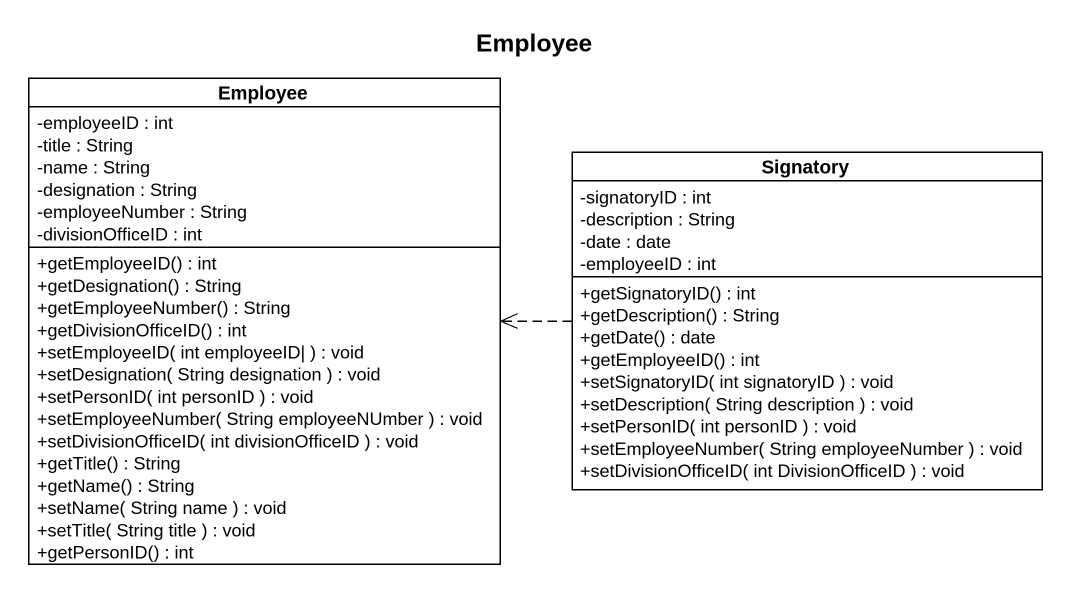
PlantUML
@startuml
title Employee
hide circle
hide empty members
skinparam classAttributeIconSize 0
class Employee {
  -employeeID : int
  -title : String
  -name : String
  -designation : String
  -employeeNumber : String
  -divisionOfficeID : int
  +getEmployeeID() : int
  +getDesignation() : String
  +getEmployeeNumber() : String
  +getDivisionOfficeID() : int
  +setEmployeeID( int employeeID| ) : void
  +setDesignation( String designation ) : void
  +setPersonID( int personID ) : void
  +setEmployeeNumber( String employeeNUmber ) : void
  +setDivisionOfficeID( int divisionOfficeID ) : void
  +getTitle() : String
  +getName() : String
  +setName( String name ) : void
  +setTitle( String title ) : void
  +getPersonID() : int
}
class Signatory {
  -signatoryID : int
  -description : String
  -date : date
  -employeeID : int
  +getSignatoryID() : int
  +getDescription() : String
  +getDate() : date
  +getEmployeeID() : int
  +setSignatoryID( int signatoryID ) : void
  +setDescription( String description ) : void
  +setPersonID( int personID ) : void
  +setEmployeeNumber( String employeeNumber ) : void
  +setDivisionOfficeID( int DivisionOfficeID ) : void
}
Signatory .left.> Employee
@enduml
